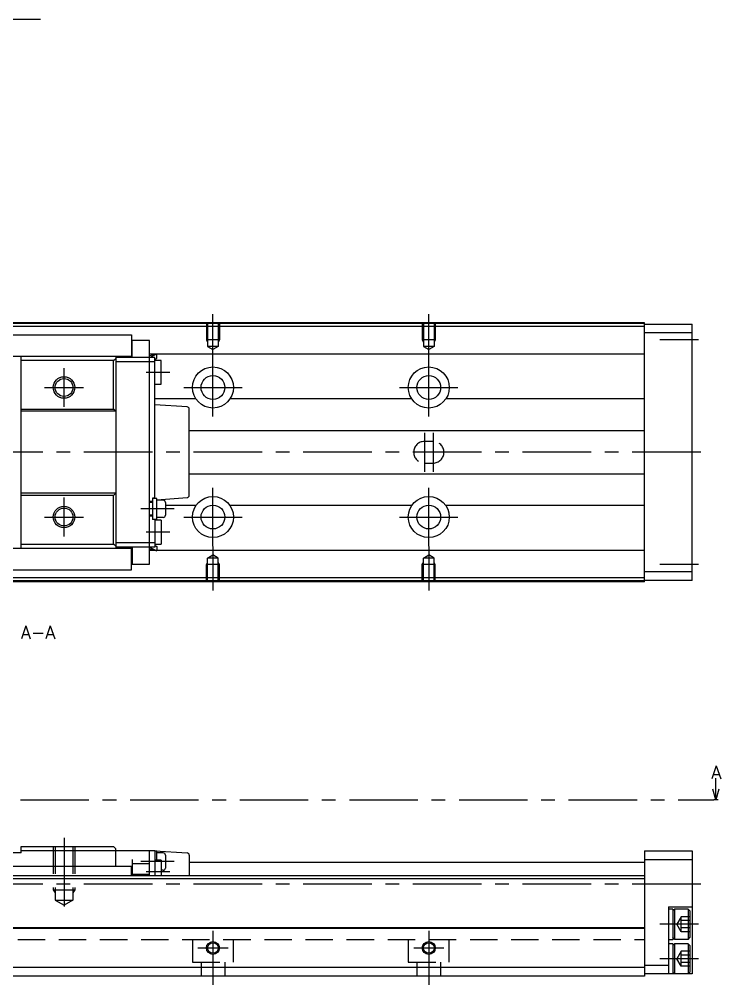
# Model space of a CAD drawing. Extents: x -2 to 502, y -8 to 279.
# Drawn here: x 339.9 to 502.4, y 8 to 231.6 of the extents above; entities that cross this region are included whole.
import ezdxf

# ---------------------------------------------------------------- set-up
doc = ezdxf.new("R2010")
doc.units = 0
doc.header["$LTSCALE"] = 0.5
doc.linetypes.add('CENTER', pattern=[50.8, 31.75, -6.35, 6.35, -6.35])
doc.linetypes.add('DASHED', pattern=[19.05, 12.7, -6.35])
for name, color, linetype in [('MSM_CENTER', 1, 'CENTER'), ('MSM_CONTINUOUS', 7, 'CONTINUOUS'), ('MSM_DASHED', 4, 'DASHED'), ('MSM_NARROW', 5, 'CONTINUOUS'), ('MSM_PART_NUMBER', 7, 'CONTINUOUS')]:
    doc.layers.add(name, color=color, linetype=linetype)
doc.styles.get("Standard").update_dxf_attribs({"font": 'txt.shx', "height": 3, "bigfont": 'bigfont.shx'})

msp = doc.modelspace()

# ---------------------------------------------------------------- linework, layer by layer
at = {"layer": 'MSM_CENTER'}
for p, q in [((384.76, 153.09), (384.76, 163.3)), ((434.76, 153.09), (434.76, 163.3)), ((497.26, 157.3), (488.26, 157.3)), ((384.76, 139.55), (384.76, 153.05)), ((434.76, 139.55), (434.76, 153.05)), ((350.26, 141.8), (350.26, 150.8)), ((374.76, 149.8), (369.26, 149.8)), ((345.76, 146.3), (354.76, 146.3)), ((378.01, 146.3), (391.51, 146.3)), ((428.01, 146.3), (441.51, 146.3)), ((433.76, 135.8), (433.76, 126.8)), ((435.76, 135.8), (435.76, 126.8)), ((497.76, 131.3), (196.26, 131.3)), ((384.76, 109.55), (384.76, 123.05)), ((434.76, 109.55), (434.76, 123.05)), ((350.26, 111.8), (350.26, 120.8)), ((345.76, 116.3), (354.76, 116.3)), ((375.76, 118.2), (368.06, 118.2)), ((378.01, 116.3), (391.51, 116.3)), ((428.01, 116.3), (441.51, 116.3)), ((374.76, 112.8), (369.26, 112.8)), ((384.76, 109.51), (384.76, 99.3)), ((434.76, 109.51), (434.76, 99.3)), ((497.26, 105.3), (488.26, 105.3)), ((187.76, 50.8), (500.76, 50.8)), ((350.26, 42), (350.26, 24.41)), ((375.76, 36.5), (368.06, 36.5)), ((374.76, 34.1), (369.26, 34.1)), ((497.76, 31.3), (196.26, 31.3)), ((384.76, 20.5), (384.76, 8)), ((434.76, 20.5), (434.76, 8)), ((497.26, 22), (488.26, 22)), ((381.26, 16.5), (388.26, 16.5)), ((431.26, 16.5), (438.26, 16.5)), ((497.26, 14), (488.26, 14))]:
    msp.add_line(p, q, dxfattribs=at)
at = {"layer": 'MSM_CONTINUOUS'}
for p, q in [((484.76, 161.3), (234.76, 161.3)), ((484.76, 161.1), (234.76, 161.1)), ((484.76, 101.3), (484.76, 161.3)), ((484.76, 161), (495.76, 161)), ((495.76, 101.6), (495.76, 161)), ((484.76, 160.4), (234.76, 160.4)), ((484.76, 159), (495.76, 159)), ((304.66, 158.52), (365.86, 158.52)), ((365.86, 158.52), (365.86, 153.55)), ((366.06, 153.25), (366.06, 157.2)), ((370.06, 157.2), (366.06, 157.2)), ((370.06, 105.4), (370.06, 157.2)), ((304.46, 153.55), (366.06, 153.55)), ((340.36, 109.05), (340.36, 153.55)), ((361.76, 152.55), (340.36, 152.55)), ((361.76, 152.55), (362.26, 153.05)), ((361.76, 141.3), (361.76, 152.55)), ((362.26, 153.55), (362.26, 109.05)), ((371.26, 153.25), (362.26, 153.25)), ((371.26, 152.25), (362.26, 152.25)), ((370.06, 153.25), (371.76, 154.1)), ((371.66, 154.05), (370.06, 154.05)), ((370.06, 153.67), (371.56, 154.05)), ((371.26, 120.6), (371.26, 153.25)), ((371.26, 152.8), (371.76, 153.1)), ((372.76, 152.55), (371.26, 152.55)), ((371.76, 153.1), (371.76, 154.1)), ((484.76, 154.05), (371.76, 154.05)), ((372.76, 147.05), (372.76, 152.55)), ((371.26, 147.05), (372.76, 147.05)), ((380.81, 143.66), (371.26, 143.66)), ((430.81, 143.66), (388.71, 143.66)), ((484.76, 143.66), (438.71, 143.66)), ((340.36, 141.3), (361.76, 141.3)), ((362.26, 140.8), (361.76, 141.3)), ((378.79, 141.8), (371.26, 142.3)), ((379.26, 121.3), (379.26, 141.3)), ((362.26, 140.8), (340.36, 140.8)), ((484.76, 136.3), (379.26, 136.3)), ((379.26, 126.3), (484.76, 126.3)), ((362.26, 121.8), (340.36, 121.8)), ((361.76, 121.3), (340.36, 121.3)), ((361.76, 121.3), (362.26, 121.8)), ((361.76, 110.05), (361.76, 121.3)), ((371.76, 120.27), (378.8, 120.8)), ((370.76, 119.9), (370.06, 119.9)), ((370.76, 119.7), (370.06, 119.7)), ((371.26, 120.7), (370.76, 120.7)), ((370.76, 120.7), (370.76, 115.7)), ((371.76, 120.6), (370.76, 120.6)), ((371.76, 115.8), (371.76, 120.6)), ((373.26, 120.2), (371.76, 120.2)), ((373.76, 119.7), (373.76, 116.7)), ((380.81, 118.94), (373.76, 118.94)), ((430.81, 118.94), (388.71, 118.94)), ((484.76, 118.94), (438.71, 118.94)), ((370.76, 116.7), (370.06, 116.7)), ((370.76, 116.5), (370.06, 116.5)), ((370.76, 115.8), (371.76, 115.8)), ((371.26, 115.7), (370.76, 115.7)), ((371.26, 115.8), (371.26, 109.35)), ((372.76, 115.55), (371.26, 115.55)), ((373.26, 116.2), (371.76, 116.2)), ((372.76, 115.55), (372.76, 110.05)), ((340.36, 110.05), (361.76, 110.05)), ((362.26, 109.55), (361.76, 110.05)), ((371.26, 110.35), (362.26, 110.35)), ((371.26, 110.05), (372.76, 110.05)), ((371.26, 109.8), (371.76, 109.5)), ((366.06, 109.05), (304.46, 109.05)), ((371.26, 109.35), (362.26, 109.35)), ((365.86, 104.08), (365.86, 109.05)), ((366.06, 109.35), (366.06, 105.4)), ((370.06, 109.35), (371.76, 108.5)), ((370.06, 108.92), (371.56, 108.55)), ((371.66, 108.55), (370.06, 108.55)), ((371.76, 109.5), (371.76, 108.5)), ((484.76, 108.55), (371.76, 108.55)), ((366.06, 106.55), (365.86, 106.55)), ((366.06, 105.4), (370.06, 105.4)), ((304.66, 104.08), (365.86, 104.08)), ((495.76, 103.6), (484.76, 103.6)), ((484.76, 102.2), (234.76, 102.2)), ((484.76, 101.5), (234.76, 101.5)), ((484.76, 101.3), (234.76, 101.3)), ((495.76, 101.6), (484.76, 101.6)), ((501.26, 50.8), (501.26, 55.8)), ((501.26, 50.8), (500.59, 53.3)), ((501.93, 53.3), (501.26, 50.8)), ((501.76, 50.8), (500.76, 50.8)), ((340.36, 38.5), (330.16, 38.5)), ((340.36, 40), (361.76, 40)), ((340.36, 38.5), (340.36, 40)), ((371.26, 39), (340.36, 39)), ((362.26, 39.5), (361.76, 40)), ((362.26, 35.4), (362.26, 39.5)), ((370.06, 33.2), (370.06, 39)), ((371.26, 39), (371.26, 33.2)), ((371.26, 39), (378.79, 38.53)), ((371.76, 38.9), (371.26, 38.9)), ((371.76, 36.85), (371.76, 38.9)), ((373.26, 38.5), (371.76, 38.5)), ((379.26, 38.03), (379.26, 33.2)), ((484.76, 39), (495.76, 39)), ((484.76, 39), (484.76, 10)), ((495.76, 39), (495.76, 10.5)), ((366.06, 37), (366.06, 33.2)), ((370.06, 36), (366.06, 36)), ((372.76, 36.85), (371.26, 36.85)), ((372.76, 36.85), (372.76, 33.2)), ((373.76, 38), (373.76, 35)), ((484.76, 36.3), (379.26, 36.3)), ((484.76, 37), (495.76, 37)), ((365.86, 35.4), (304.66, 35.4)), ((365.86, 33.2), (365.86, 35.4)), ((366.06, 35.1), (365.86, 35.1)), ((366.06, 34.3), (365.86, 34.3)), ((373.26, 34.5), (372.76, 34.5)), ((484.76, 33.2), (234.76, 33.2)), ((484.76, 32.5), (234.76, 32.5)), ((370.06, 33.5), (366.06, 33.5)), ((490.26, 26), (495.76, 26)), ((490.26, 26), (490.26, 10.5)), ((491.26, 25.5), (490.26, 25.5)), ((491.26, 25.5), (491.26, 18.5)), ((491.26, 25.1), (491.66, 25.5)), ((494.86, 25.5), (491.66, 25.5)), ((491.66, 25.5), (491.66, 18.5)), ((494.86, 25.5), (494.86, 18.5)), ((495.26, 25.1), (494.86, 25.5)), ((495.26, 25.1), (495.26, 18.9)), ((484.76, 21.2), (234.76, 21.2)), ((484.76, 21), (234.76, 21)), ((490.26, 18.5), (491.26, 18.5)), ((491.66, 18.5), (491.26, 18.9)), ((494.86, 18.5), (491.66, 18.5)), ((494.86, 18.5), (495.26, 18.9)), ((491.26, 17.5), (490.26, 17.5)), ((491.26, 17.5), (491.26, 10.5)), ((491.26, 17.1), (491.66, 17.5)), ((494.86, 17.5), (491.66, 17.5)), ((491.66, 17.5), (491.66, 10.5)), ((494.86, 17.5), (494.86, 10.5)), ((495.26, 17.1), (494.86, 17.5)), ((495.26, 17.1), (495.26, 10.9)), ((484.76, 12), (234.76, 12)), ((484.76, 12.5), (490.26, 12.5)), ((484.76, 10), (234.76, 10)), ((495.76, 10.5), (484.76, 10.5)), ((491.66, 10.5), (491.26, 10.9)), ((494.86, 10.5), (495.26, 10.9))]:
    msp.add_line(p, q, dxfattribs=at)
for centre, radius in [((384.76, 146.3), 4.75), ((434.76, 146.3), 4.75), ((350.26, 146.3), 2.07), ((384.76, 146.3), 2.75), ((434.76, 146.3), 2.75), ((384.76, 116.3), 4.75), ((434.76, 116.3), 4.75), ((384.76, 116.3), 2.75), ((434.76, 116.3), 2.75), ((350.26, 116.3), 2.07), ((384.76, 16.5), 1.23), ((434.76, 16.5), 1.23)]:
    msp.add_circle(centre, radius, dxfattribs=at)
for centre, start, end in [((378.76, 141.3), 0, 86.1934), ((378.76, 121.3), 274.3133, 0), ((373.26, 119.7), 0, 90), ((373.26, 116.7), 270, 0), ((373.26, 38), 0, 90), ((378.76, 38.03), 0, 86.4237), ((373.26, 35), 270, 0)]:
    msp.add_arc(centre, 0.5, start, end, dxfattribs=at)
at = {"layer": 'MSM_DASHED'}
for p, q in [((383.26, 161.3), (383.26, 157.3)), ((383.53, 161.3), (383.53, 155.8)), ((385.99, 161.3), (385.99, 155.8)), ((386.26, 161.3), (386.26, 157.3)), ((433.26, 161.3), (433.26, 157.3)), ((433.53, 161.3), (433.53, 155.8)), ((435.99, 161.3), (435.99, 155.8)), ((436.26, 161.3), (436.26, 157.3)), ((383.26, 157.3), (383.53, 156.83)), ((386.26, 157.3), (383.26, 157.3)), ((386.26, 157.3), (385.99, 156.83)), ((436.26, 157.3), (433.26, 157.3)), ((433.26, 157.3), (433.53, 156.83)), ((436.26, 157.3), (435.99, 156.83)), ((385.99, 155.8), (383.53, 155.8)), ((383.53, 155.8), (384.76, 155.09)), ((385.99, 155.8), (384.76, 155.09)), ((433.53, 155.8), (434.76, 155.09)), ((435.99, 155.8), (433.53, 155.8)), ((435.99, 155.8), (434.76, 155.09)), ((435.76, 133.8), (433.76, 133.8)), ((433.76, 128.8), (435.76, 128.8)), ((383.53, 106.8), (384.76, 107.51)), ((385.99, 106.8), (384.76, 107.51)), ((433.53, 106.8), (434.76, 107.51)), ((435.99, 106.8), (434.76, 107.51)), ((383.26, 105.3), (383.53, 105.77)), ((383.26, 101.3), (383.26, 105.3)), ((386.26, 105.3), (383.26, 105.3)), ((383.53, 101.3), (383.53, 106.8)), ((385.99, 106.8), (383.53, 106.8)), ((385.99, 101.3), (385.99, 106.8)), ((386.26, 105.3), (385.99, 105.77)), ((386.26, 101.3), (386.26, 105.3)), ((433.26, 105.3), (433.53, 105.77)), ((433.26, 101.3), (433.26, 105.3)), ((436.26, 105.3), (433.26, 105.3)), ((433.53, 101.3), (433.53, 106.8)), ((435.99, 106.8), (433.53, 106.8)), ((435.99, 101.3), (435.99, 106.8)), ((436.26, 105.3), (435.99, 105.77)), ((436.26, 101.3), (436.26, 105.3)), ((347.76, 40), (347.76, 30)), ((348.19, 40), (348.19, 27.6)), ((352.33, 40), (352.33, 27.6)), ((352.76, 40), (352.76, 30)), ((347.76, 30), (352.76, 30)), ((347.76, 30), (348.19, 29.25)), ((352.76, 30), (352.33, 29.25)), ((348.19, 27.6), (350.26, 26.41)), ((348.19, 27.6), (352.33, 27.6)), ((352.33, 27.6), (350.26, 26.41)), ((493.26, 23.73), (492.26, 22)), ((495.26, 23.73), (493.26, 23.73)), ((493.26, 20.27), (493.26, 23.73)), ((495.26, 22.87), (493.26, 22.87)), ((493.26, 20.27), (492.26, 22)), ((495.26, 21.13), (493.26, 21.13)), ((495.26, 20.27), (493.26, 20.27)), ((234.76, 18.5), (484.76, 18.5)), ((380.01, 18.5), (380.01, 13.2)), ((389.51, 13.2), (389.51, 18.5)), ((430.01, 18.5), (430.01, 13.2)), ((439.51, 13.2), (439.51, 18.5)), ((493.26, 15.73), (492.26, 14)), ((495.26, 15.73), (493.26, 15.73)), ((493.26, 12.27), (493.26, 15.73)), ((493.26, 12.27), (492.26, 14)), ((495.26, 14.87), (493.26, 14.87)), ((380.01, 13.2), (389.51, 13.2)), ((382.01, 13.2), (382.01, 10)), ((387.51, 13.2), (387.51, 10)), ((430.01, 13.2), (439.51, 13.2)), ((432.01, 13.2), (432.01, 10)), ((437.51, 13.2), (437.51, 10)), ((495.26, 13.13), (493.26, 13.13)), ((495.26, 12.27), (493.26, 12.27))]:
    msp.add_line(p, q, dxfattribs=at)
for centre, start, end in [((433.76, 131.3), 90, 270), ((435.76, 131.3), 270, 90)]:
    msp.add_arc(centre, 2.5, start, end, dxfattribs=at)
at = {"layer": 'MSM_NARROW'}
for centre, radius in [((350.26, 146.3), 2.5), ((350.26, 116.3), 2.5), ((384.76, 16.5), 1.5), ((434.76, 16.5), 1.5)]:
    msp.add_circle(centre, radius, dxfattribs=at)
at = {"layer": 'MSM_PART_NUMBER'}
msp.add_line((326.99, 231.56), (344.81, 231.56), dxfattribs=at)

# ---------------------------------------------------------------- texts
for s, p in [('A-A', (340.26, 88.1)), ('A', (500.2, 55.67))]:
    msp.add_text(s, height=3, dxfattribs=at).set_placement(p)

doc.saveas('drawing.dxf')
